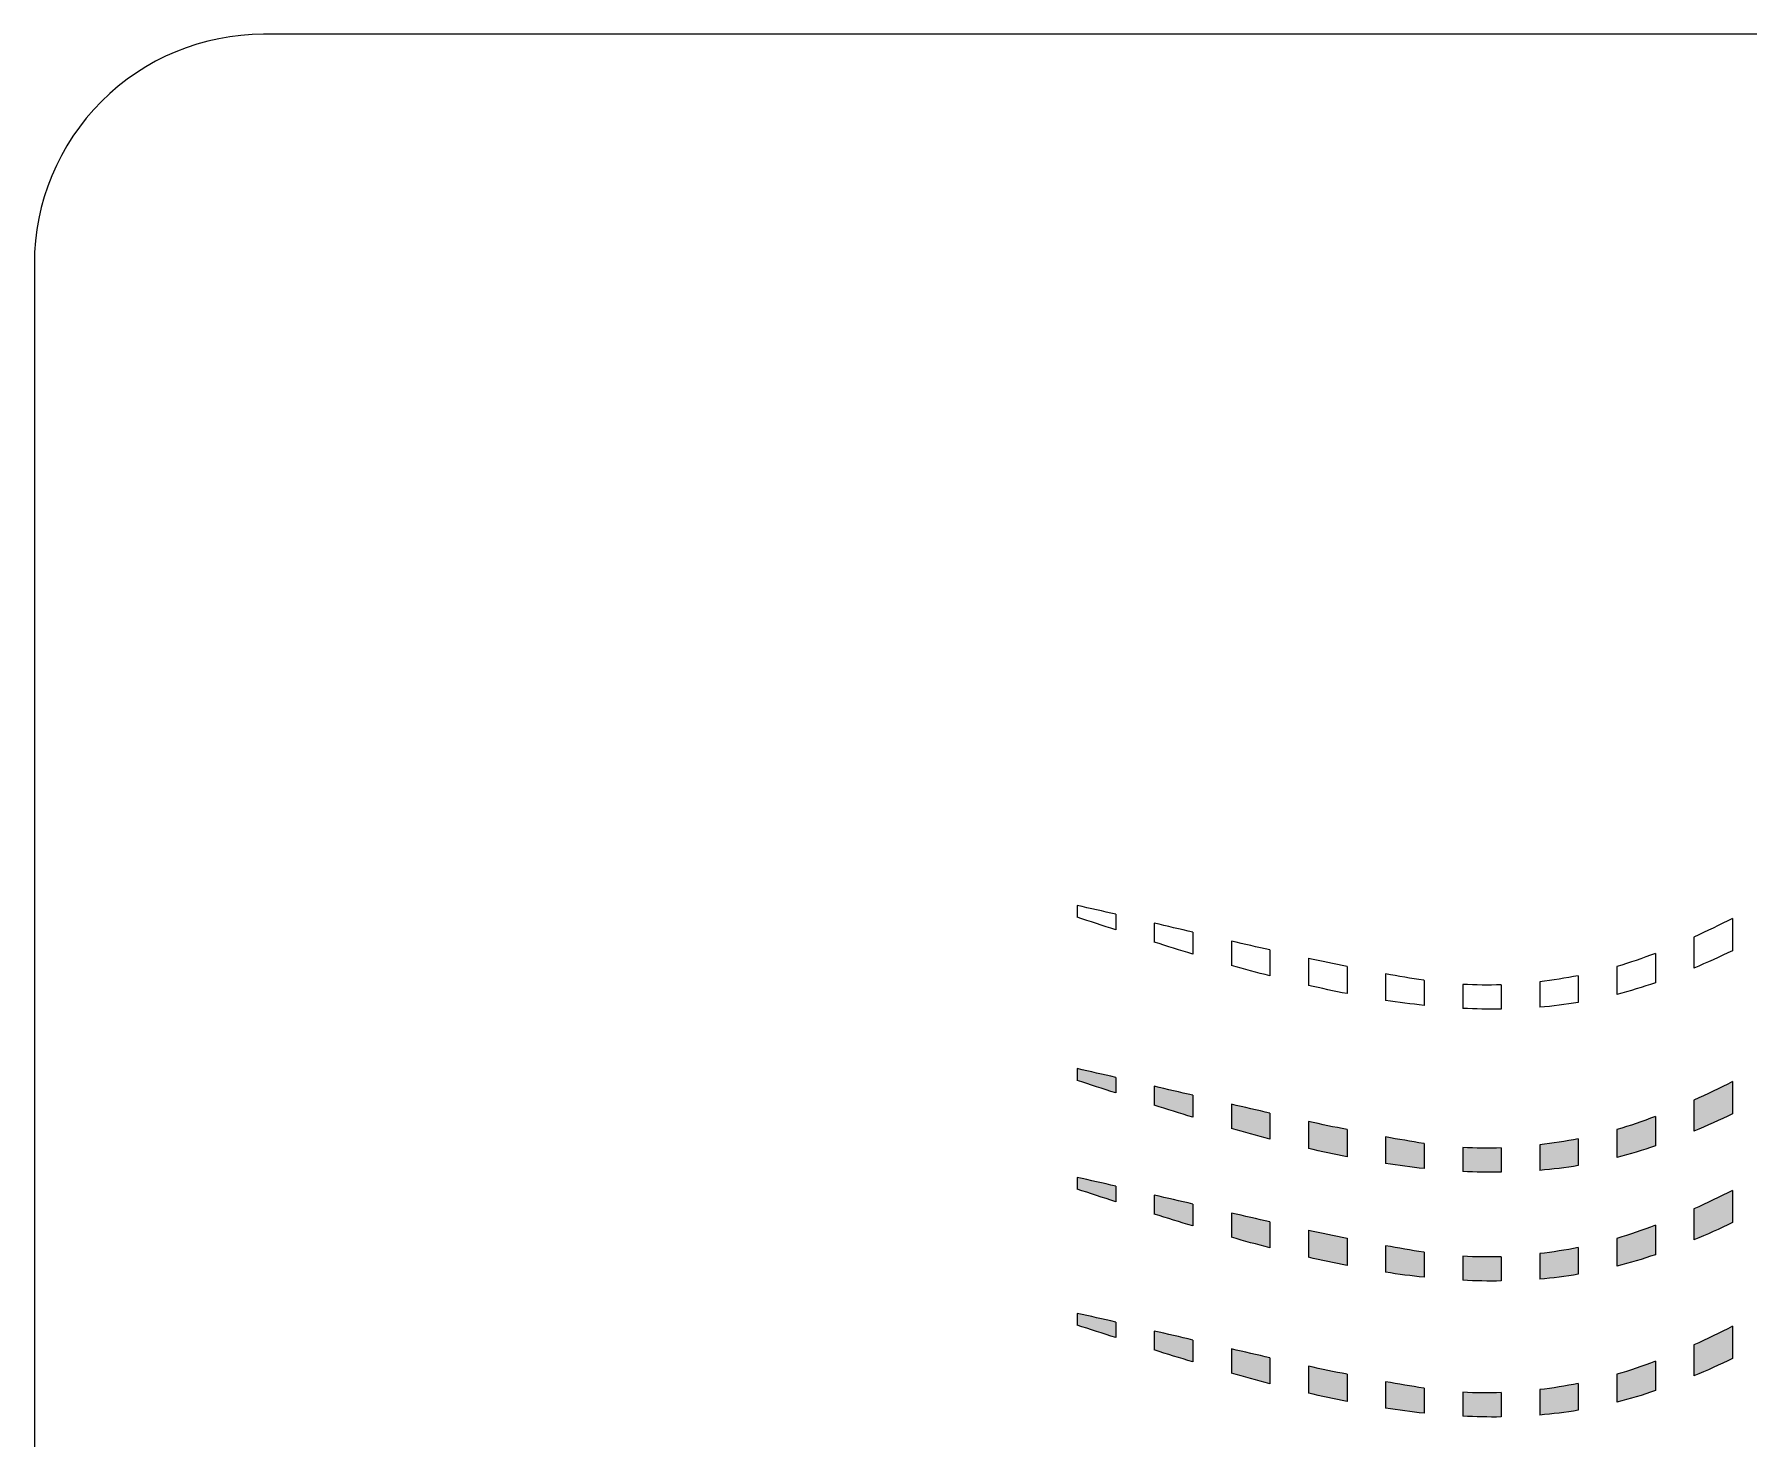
# Model space of a CAD drawing. Header units: metres. Extents: x 3586 to 7307, y 3108 to 6437.
# Drawn here: x 4054.06709 to 4054.07743, y 3258.36686 to 3258.37534 of the extents above; entities that cross this region are included whole.
import ezdxf

# ---------------------------------------------------------------- set-up
doc = ezdxf.new("R2010")
doc.units = ezdxf.units.M
doc.layers.add('TEXT', color=151, linetype='Continuous')

# ---------------------------------------------------------------- blocks, each defined once
blk = doc.blocks.new('WIN-LOGO')
at = {"layer": 'TEXT'}
h = blk.add_hatch(color=256, dxfattribs=at)
edge = h.paths.add_edge_path()
edge.add_spline(control_points=[(-5.6401, 3.1906), (-5.6771, 3.1991), (-5.7144, 3.2076), (-5.7522, 3.216)], knot_values=[2.358426, 2.358426, 2.358426, 2.358426, 2.460038, 2.460038, 2.460038, 2.460038], degree=3, periodic=0)
edge.add_line((-5.7522, 3.216), (-5.7522, 3.1818))
edge.add_spline(control_points=[(-5.7522, 3.1818), (-5.7148, 3.1697), (-5.6775, 3.1575), (-5.6401, 3.1454)], knot_values=[2.347609, 2.347609, 2.347609, 2.347609, 2.457914, 2.457914, 2.457914, 2.457914], degree=3, periodic=0)
edge.add_line((-5.6401, 3.1454), (-5.6401, 3.1906))
edge = h.paths.add_edge_path()
edge.add_spline(control_points=[(-5.416, 3.1385), (-5.4529, 3.1471), (-5.4903, 3.1559), (-5.528, 3.1647)], knot_values=[2.148664, 2.148664, 2.148664, 2.148664, 2.254644, 2.254644, 2.254644, 2.254644], degree=3, periodic=0)
edge.add_line((-5.528, 3.1647), (-5.528, 3.1095))
edge.add_spline(control_points=[(-5.528, 3.1095), (-5.4906, 3.0977), (-5.4533, 3.0861), (-5.416, 3.0748)], knot_values=[2.126639, 2.126639, 2.126639, 2.126639, 2.237214, 2.237214, 2.237214, 2.237214], degree=3, periodic=0)
edge.add_line((-5.416, 3.0748), (-5.416, 3.1385))
edge = h.paths.add_edge_path()
edge.add_spline(control_points=[(-5.1918, 3.0868), (-5.2288, 3.0951), (-5.2661, 3.1037), (-5.3039, 3.1124)], knot_values=[1.93006, 1.93006, 1.93006, 1.93006, 2.040471, 2.040471, 2.040471, 2.040471], degree=3, periodic=0)
edge.add_line((-5.3039, 3.1124), (-5.3039, 3.0419))
edge.add_spline(control_points=[(-5.3039, 3.0419), (-5.2665, 3.0313), (-5.2291, 3.021), (-5.1918, 3.0113)], knot_values=[1.904584, 1.904584, 1.904584, 1.904584, 2.015793, 2.015793, 2.015793, 2.015793], degree=3, periodic=0)
edge.add_line((-5.1918, 3.0113), (-5.1918, 3.0868))
edge = h.paths.add_edge_path()
edge.add_spline(control_points=[(-4.9676, 3.0388), (-5.0047, 3.0462), (-5.042, 3.054), (-5.0797, 3.0621)], knot_values=[1.702639, 1.702639, 1.702639, 1.702639, 1.81744, 1.81744, 1.81744, 1.81744], degree=3, periodic=0)
edge.add_line((-5.0797, 3.0621), (-5.0797, 2.9837))
edge.add_spline(control_points=[(-5.0797, 2.9837), (-5.0423, 2.9751), (-5.0049, 2.9671), (-4.9676, 2.9598)], knot_values=[1.680686, 1.680686, 1.680686, 1.680686, 1.792915, 1.792915, 1.792915, 1.792915], degree=3, periodic=0)
edge.add_line((-4.9676, 2.9598), (-4.9676, 3.0388))
edge = h.paths.add_edge_path()
edge.add_spline(control_points=[(-4.7435, 2.9984), (-4.7439, 2.9984), (-4.7443, 2.9985), (-4.7814, 3.0043), (-4.8183, 3.0106), (-4.8556, 3.0174)], knot_values=[1.466692, 1.466692, 1.466692, 1.466692, 1.468049, 1.468049, 1.585701, 1.585701, 1.585701, 1.585701], degree=3, periodic=0)
edge.add_line((-4.8556, 3.0174), (-4.8556, 2.9402))
edge.add_spline(control_points=[(-4.8556, 2.9402), (-4.8181, 2.9344), (-4.7807, 2.9295), (-4.7435, 2.9256)], knot_values=[1.454123, 1.454123, 1.454123, 1.454123, 1.567792, 1.567792, 1.567792, 1.567792], degree=3, periodic=0)
edge.add_line((-4.7435, 2.9256), (-4.7435, 2.9984))
h = blk.add_hatch(color=256, dxfattribs=at)
edge = h.paths.add_edge_path()
edge.add_spline(control_points=[(-4.5193, 2.9855), (-4.5563, 2.9842), (-4.5937, 2.9845), (-4.6314, 2.9866)], knot_values=[1.222225, 1.222225, 1.222225, 1.222225, 1.345591, 1.345591, 1.345591, 1.345591], degree=3, periodic=0)
edge.add_line((-4.6314, 2.9866), (-4.6314, 2.9169))
edge.add_spline(control_points=[(-4.6314, 2.9169), (-4.5939, 2.915), (-4.5565, 2.9143), (-4.5193, 2.9148)], knot_values=[1.223974, 1.223974, 1.223974, 1.223974, 1.339559, 1.339559, 1.339559, 1.339559], degree=3, periodic=0)
edge.add_line((-4.5193, 2.9148), (-4.5193, 2.9855))
edge = h.paths.add_edge_path()
edge.add_line((-4.2952, 2.9341), (-4.2952, 3.0118))
edge.add_spline(control_points=[(-4.2952, 3.0118), (-4.3321, 3.0047), (-4.3695, 2.9988), (-4.4073, 2.9943)], knot_values=[0.968003, 0.968003, 0.968003, 0.968003, 1.096425, 1.096425, 1.096425, 1.096425], degree=3, periodic=0)
edge.add_line((-4.4073, 2.9943), (-4.4073, 2.9202))
edge.add_spline(control_points=[(-4.4073, 2.9202), (-4.3697, 2.9234), (-4.3323, 2.928), (-4.2952, 2.9341)], knot_values=[0.989176, 0.989176, 0.989176, 0.989176, 1.107229, 1.107229, 1.107229, 1.107229], degree=3, periodic=0)
edge = h.paths.add_edge_path()
edge.add_spline(control_points=[(-4.071, 3.077), (-4.1084, 3.0626), (-4.1457, 3.0497), (-4.1831, 3.0388)], knot_values=[0.706699, 0.706699, 0.706699, 0.706699, 0.837522, 0.837522, 0.837522, 0.837522], degree=3, periodic=0)
edge.add_line((-4.1831, 3.0388), (-4.1831, 2.9577))
edge.add_spline(control_points=[(-4.1831, 2.9577), (-4.1455, 2.9673), (-4.1082, 2.9786), (-4.071, 2.9913)], knot_values=[0.748572, 0.748572, 0.748572, 0.748572, 0.869648, 0.869648, 0.869648, 0.869648], degree=3, periodic=0)
edge.add_line((-4.071, 2.9913), (-4.071, 3.077))
edge = h.paths.add_edge_path()
edge.add_line((-3.8469, 3.0847), (-3.8469, 3.1784))
edge.add_spline(control_points=[(-3.8469, 3.1784), (-3.8844, 3.1594), (-3.9217, 3.1413), (-3.9589, 3.1243)], knot_values=[0.446033, 0.446033, 0.446033, 0.446033, 0.576047, 0.576047, 0.576047, 0.576047], degree=3, periodic=0)
edge.add_line((-3.9589, 3.1243), (-3.9589, 3.034))
edge.add_spline(control_points=[(-3.9589, 3.034), (-3.9214, 3.0498), (-3.8841, 3.0667), (-3.8469, 3.0847)], knot_values=[0.502394, 0.502394, 0.502394, 0.502394, 0.62609, 0.62609, 0.62609, 0.62609], degree=3, periodic=0)
edge = h.paths.add_edge_path()
edge.add_spline(control_points=[(-3.8469, 2.8621), (-3.8844, 2.8432), (-3.9217, 2.825), (-3.9589, 2.808)], knot_values=[0.446033, 0.446033, 0.446033, 0.446033, 0.576047, 0.576047, 0.576047, 0.576047], degree=3, periodic=0)
edge.add_line((-3.9589, 2.808), (-3.9589, 2.7178))
edge.add_spline(control_points=[(-3.9589, 2.7178), (-3.9214, 2.7335), (-3.8841, 2.7504), (-3.8469, 2.7684)], knot_values=[0.502394, 0.502394, 0.502394, 0.502394, 0.62609, 0.62609, 0.62609, 0.62609], degree=3, periodic=0)
edge.add_line((-3.8469, 2.7684), (-3.8469, 2.8621))
edge = h.paths.add_edge_path()
edge.add_spline(control_points=[(-4.071, 2.7607), (-4.1084, 2.7463), (-4.1457, 2.7334), (-4.1831, 2.7225)], knot_values=[0.706699, 0.706699, 0.706699, 0.706699, 0.837522, 0.837522, 0.837522, 0.837522], degree=3, periodic=0)
edge.add_line((-4.1831, 2.7225), (-4.1831, 2.6414))
edge.add_spline(control_points=[(-4.1831, 2.6414), (-4.1455, 2.651), (-4.1082, 2.6623), (-4.071, 2.675)], knot_values=[0.748572, 0.748572, 0.748572, 0.748572, 0.869648, 0.869648, 0.869648, 0.869648], degree=3, periodic=0)
edge.add_line((-4.071, 2.675), (-4.071, 2.7607))
edge = h.paths.add_edge_path()
edge.add_spline(control_points=[(-4.2952, 2.6955), (-4.3321, 2.6884), (-4.3695, 2.6825), (-4.4073, 2.678)], knot_values=[0.968003, 0.968003, 0.968003, 0.968003, 1.096425, 1.096425, 1.096425, 1.096425], degree=3, periodic=0)
edge.add_line((-4.4073, 2.678), (-4.4073, 2.6039))
edge.add_spline(control_points=[(-4.4073, 2.6039), (-4.3697, 2.6071), (-4.3323, 2.6117), (-4.2952, 2.6179)], knot_values=[0.989176, 0.989176, 0.989176, 0.989176, 1.107229, 1.107229, 1.107229, 1.107229], degree=3, periodic=0)
edge.add_line((-4.2952, 2.6179), (-4.2952, 2.6955))
edge = h.paths.add_edge_path()
edge.add_spline(control_points=[(-4.5193, 2.6692), (-4.5563, 2.6679), (-4.5937, 2.6682), (-4.6314, 2.6703)], knot_values=[1.222225, 1.222225, 1.222225, 1.222225, 1.345591, 1.345591, 1.345591, 1.345591], degree=3, periodic=0)
edge.add_line((-4.6314, 2.6703), (-4.6314, 2.6006))
edge.add_spline(control_points=[(-4.6314, 2.6006), (-4.5939, 2.5987), (-4.5565, 2.598), (-4.5193, 2.5985)], knot_values=[1.223974, 1.223974, 1.223974, 1.223974, 1.339559, 1.339559, 1.339559, 1.339559], degree=3, periodic=0)
edge.add_line((-4.5193, 2.5985), (-4.5193, 2.6692))
edge = h.paths.add_edge_path()
edge.add_spline(control_points=[(-4.7435, 2.6821), (-4.7439, 2.6822), (-4.7443, 2.6822), (-4.7814, 2.688), (-4.8183, 2.6943), (-4.8556, 2.7011)], knot_values=[1.466692, 1.466692, 1.466692, 1.466692, 1.468049, 1.468049, 1.585701, 1.585701, 1.585701, 1.585701], degree=3, periodic=0)
edge.add_line((-4.8556, 2.7011), (-4.8556, 2.6239))
edge.add_spline(control_points=[(-4.8556, 2.6239), (-4.8181, 2.6181), (-4.7807, 2.6133), (-4.7435, 2.6093)], knot_values=[1.454123, 1.454123, 1.454123, 1.454123, 1.567792, 1.567792, 1.567792, 1.567792], degree=3, periodic=0)
edge.add_line((-4.7435, 2.6093), (-4.7435, 2.6821))
h = blk.add_hatch(color=256, dxfattribs=at)
edge = h.paths.add_edge_path()
edge.add_spline(control_points=[(-5.6401, 2.8743), (-5.6771, 2.8828), (-5.7144, 2.8913), (-5.7522, 2.8997)], knot_values=[2.358426, 2.358426, 2.358426, 2.358426, 2.460038, 2.460038, 2.460038, 2.460038], degree=3, periodic=0)
edge.add_line((-5.7522, 2.8997), (-5.7522, 2.8656))
edge.add_spline(control_points=[(-5.7522, 2.8656), (-5.7148, 2.8534), (-5.6775, 2.8412), (-5.6401, 2.8291)], knot_values=[2.347609, 2.347609, 2.347609, 2.347609, 2.457914, 2.457914, 2.457914, 2.457914], degree=3, periodic=0)
edge.add_line((-5.6401, 2.8291), (-5.6401, 2.8743))
edge = h.paths.add_edge_path()
edge.add_spline(control_points=[(-5.416, 2.8222), (-5.4529, 2.8308), (-5.4903, 2.8396), (-5.528, 2.8484)], knot_values=[2.148664, 2.148664, 2.148664, 2.148664, 2.254644, 2.254644, 2.254644, 2.254644], degree=3, periodic=0)
edge.add_line((-5.528, 2.8484), (-5.528, 2.7932))
edge.add_spline(control_points=[(-5.528, 2.7932), (-5.4906, 2.7814), (-5.4533, 2.7698), (-5.416, 2.7585)], knot_values=[2.126639, 2.126639, 2.126639, 2.126639, 2.237214, 2.237214, 2.237214, 2.237214], degree=3, periodic=0)
edge.add_line((-5.416, 2.7585), (-5.416, 2.8222))
edge = h.paths.add_edge_path()
edge.add_spline(control_points=[(-5.1918, 2.7705), (-5.2288, 2.7789), (-5.2661, 2.7874), (-5.3039, 2.7961)], knot_values=[1.93006, 1.93006, 1.93006, 1.93006, 2.040471, 2.040471, 2.040471, 2.040471], degree=3, periodic=0)
edge.add_line((-5.3039, 2.7961), (-5.3039, 2.7256))
edge.add_spline(control_points=[(-5.3039, 2.7256), (-5.2665, 2.715), (-5.2291, 2.7047), (-5.1918, 2.695)], knot_values=[1.904584, 1.904584, 1.904584, 1.904584, 2.015793, 2.015793, 2.015793, 2.015793], degree=3, periodic=0)
edge.add_line((-5.1918, 2.695), (-5.1918, 2.7705))
edge = h.paths.add_edge_path()
edge.add_spline(control_points=[(-4.9676, 2.7225), (-5.0047, 2.7299), (-5.042, 2.7377), (-5.0797, 2.7458)], knot_values=[1.702639, 1.702639, 1.702639, 1.702639, 1.81744, 1.81744, 1.81744, 1.81744], degree=3, periodic=0)
edge.add_line((-5.0797, 2.7458), (-5.0797, 2.6675))
edge.add_spline(control_points=[(-5.0797, 2.6675), (-5.0423, 2.6588), (-5.0049, 2.6508), (-4.9676, 2.6435)], knot_values=[1.680686, 1.680686, 1.680686, 1.680686, 1.792915, 1.792915, 1.792915, 1.792915], degree=3, periodic=0)
edge.add_line((-4.9676, 2.6435), (-4.9676, 2.7225))
h = blk.add_hatch(color=256, dxfattribs=at)
edge = h.paths.add_edge_path()
edge.add_spline(control_points=[(-5.6401, 2.479), (-5.6771, 2.4875), (-5.7144, 2.4959), (-5.7522, 2.5044)], knot_values=[2.358426, 2.358426, 2.358426, 2.358426, 2.460038, 2.460038, 2.460038, 2.460038], degree=3, periodic=0)
edge.add_line((-5.7522, 2.5044), (-5.7522, 2.4702))
edge.add_spline(control_points=[(-5.7522, 2.4702), (-5.7148, 2.458), (-5.6775, 2.4458), (-5.6401, 2.4338)], knot_values=[2.347609, 2.347609, 2.347609, 2.347609, 2.457914, 2.457914, 2.457914, 2.457914], degree=3, periodic=0)
edge.add_line((-5.6401, 2.4338), (-5.6401, 2.479))
edge = h.paths.add_edge_path()
edge.add_spline(control_points=[(-5.416, 2.4269), (-5.4529, 2.4355), (-5.4903, 2.4442), (-5.528, 2.453)], knot_values=[2.148664, 2.148664, 2.148664, 2.148664, 2.254644, 2.254644, 2.254644, 2.254644], degree=3, periodic=0)
edge.add_line((-5.528, 2.453), (-5.528, 2.3979))
edge.add_spline(control_points=[(-5.528, 2.3979), (-5.4906, 2.3861), (-5.4533, 2.3745), (-5.416, 2.3632)], knot_values=[2.126639, 2.126639, 2.126639, 2.126639, 2.237214, 2.237214, 2.237214, 2.237214], degree=3, periodic=0)
edge.add_line((-5.416, 2.3632), (-5.416, 2.4269))
edge = h.paths.add_edge_path()
edge.add_spline(control_points=[(-5.1918, 2.3752), (-5.2288, 2.3835), (-5.2661, 2.3921), (-5.3039, 2.4008)], knot_values=[1.93006, 1.93006, 1.93006, 1.93006, 2.040471, 2.040471, 2.040471, 2.040471], degree=3, periodic=0)
edge.add_line((-5.3039, 2.4008), (-5.3039, 2.3303))
edge.add_spline(control_points=[(-5.3039, 2.3303), (-5.2665, 2.3196), (-5.2291, 2.3094), (-5.1918, 2.2997)], knot_values=[1.904584, 1.904584, 1.904584, 1.904584, 2.015793, 2.015793, 2.015793, 2.015793], degree=3, periodic=0)
edge.add_line((-5.1918, 2.2997), (-5.1918, 2.3752))
edge = h.paths.add_edge_path()
edge.add_spline(control_points=[(-4.9676, 2.3272), (-5.0047, 2.3346), (-5.042, 2.3424), (-5.0797, 2.3505)], knot_values=[1.702639, 1.702639, 1.702639, 1.702639, 1.81744, 1.81744, 1.81744, 1.81744], degree=3, periodic=0)
edge.add_line((-5.0797, 2.3505), (-5.0797, 2.2721))
edge.add_spline(control_points=[(-5.0797, 2.2721), (-5.0423, 2.2635), (-5.0049, 2.2554), (-4.9676, 2.2482)], knot_values=[1.680686, 1.680686, 1.680686, 1.680686, 1.792915, 1.792915, 1.792915, 1.792915], degree=3, periodic=0)
edge.add_line((-4.9676, 2.2482), (-4.9676, 2.3272))
h = blk.add_hatch(color=256, dxfattribs=at)
edge = h.paths.add_edge_path()
edge.add_line((-3.8469, 2.3731), (-3.8469, 2.4668))
edge.add_spline(control_points=[(-3.8469, 2.4668), (-3.8844, 2.4478), (-3.9217, 2.4297), (-3.9589, 2.4127)], knot_values=[0.446033, 0.446033, 0.446033, 0.446033, 0.576047, 0.576047, 0.576047, 0.576047], degree=3, periodic=0)
edge.add_line((-3.9589, 2.4127), (-3.9589, 2.3224))
edge.add_spline(control_points=[(-3.9589, 2.3224), (-3.9214, 2.3381), (-3.8841, 2.3551), (-3.8469, 2.3731)], knot_values=[0.502394, 0.502394, 0.502394, 0.502394, 0.62609, 0.62609, 0.62609, 0.62609], degree=3, periodic=0)
edge = h.paths.add_edge_path()
edge.add_line((-4.071, 2.2797), (-4.071, 2.3653))
edge.add_spline(control_points=[(-4.071, 2.3653), (-4.1084, 2.3509), (-4.1457, 2.3381), (-4.1831, 2.3271)], knot_values=[0.706699, 0.706699, 0.706699, 0.706699, 0.837522, 0.837522, 0.837522, 0.837522], degree=3, periodic=0)
edge.add_line((-4.1831, 2.3271), (-4.1831, 2.246))
edge.add_spline(control_points=[(-4.1831, 2.246), (-4.1455, 2.2557), (-4.1082, 2.2669), (-4.071, 2.2797)], knot_values=[0.748572, 0.748572, 0.748572, 0.748572, 0.869648, 0.869648, 0.869648, 0.869648], degree=3, periodic=0)
edge = h.paths.add_edge_path()
edge.add_spline(control_points=[(-4.2952, 2.3002), (-4.3321, 2.2931), (-4.3695, 2.2871), (-4.4073, 2.2826)], knot_values=[0.968003, 0.968003, 0.968003, 0.968003, 1.096425, 1.096425, 1.096425, 1.096425], degree=3, periodic=0)
edge.add_line((-4.4073, 2.2826), (-4.4073, 2.2086))
edge.add_spline(control_points=[(-4.4073, 2.2086), (-4.3697, 2.2117), (-4.3323, 2.2164), (-4.2952, 2.2225)], knot_values=[0.989176, 0.989176, 0.989176, 0.989176, 1.107229, 1.107229, 1.107229, 1.107229], degree=3, periodic=0)
edge.add_line((-4.2952, 2.2225), (-4.2952, 2.3002))
edge = h.paths.add_edge_path()
edge.add_spline(control_points=[(-4.5193, 2.2739), (-4.5563, 2.2725), (-4.5937, 2.2728), (-4.6314, 2.2749)], knot_values=[1.222225, 1.222225, 1.222225, 1.222225, 1.345591, 1.345591, 1.345591, 1.345591], degree=3, periodic=0)
edge.add_line((-4.6314, 2.2749), (-4.6314, 2.2052))
edge.add_spline(control_points=[(-4.6314, 2.2052), (-4.5939, 2.2034), (-4.5565, 2.2026), (-4.5193, 2.2031)], knot_values=[1.223974, 1.223974, 1.223974, 1.223974, 1.339559, 1.339559, 1.339559, 1.339559], degree=3, periodic=0)
edge.add_line((-4.5193, 2.2031), (-4.5193, 2.2739))
edge = h.paths.add_edge_path()
edge.add_spline(control_points=[(-4.7435, 2.2867), (-4.7439, 2.2868), (-4.7443, 2.2869), (-4.7814, 2.2927), (-4.8183, 2.299), (-4.8556, 2.3057)], knot_values=[1.466692, 1.466692, 1.466692, 1.466692, 1.468049, 1.468049, 1.585701, 1.585701, 1.585701, 1.585701], degree=3, periodic=0)
edge.add_line((-4.8556, 2.3057), (-4.8556, 2.2286))
edge.add_spline(control_points=[(-4.8556, 2.2286), (-4.8181, 2.2228), (-4.7807, 2.2179), (-4.7435, 2.214)], knot_values=[1.454123, 1.454123, 1.454123, 1.454123, 1.567792, 1.567792, 1.567792, 1.567792], degree=3, periodic=0)
edge.add_line((-4.7435, 2.214), (-4.7435, 2.2867))
for p, q in [((-5.7522, 3.6904), (-5.7522, 3.6563)), ((-5.6401, 3.665), (-5.6401, 3.6198)), ((-5.528, 3.6391), (-5.528, 3.584)), ((-3.8469, 3.6529), (-3.8469, 3.5591)), ((-5.416, 3.6129), (-5.416, 3.5493)), ((-3.9589, 3.5987), (-3.9589, 3.5085)), ((-5.3039, 3.5868), (-5.3039, 3.5163)), ((-5.1918, 3.5613), (-5.1918, 3.4857)), ((-4.071, 3.5514), (-4.071, 3.4657)), ((-5.0797, 3.5369), (-5.0797, 3.4582)), ((-4.9676, 3.5133), (-4.9676, 3.4342)), ((-4.8556, 3.4918), (-4.8556, 3.4146)), ((-4.1831, 3.5132), (-4.1831, 3.4321)), ((-4.7435, 3.4728), (-4.7435, 3.4)), ((-4.6314, 3.461), (-4.6314, 3.3913)), ((-4.5193, 3.4599), (-4.5193, 3.3892)), ((-4.4073, 3.4687), (-4.4073, 3.3946)), ((-4.2952, 3.4863), (-4.2952, 3.4086)), ((-5.7522, 3.216), (-5.7522, 3.1818)), ((-5.6401, 3.1906), (-5.6401, 3.1454)), ((-5.528, 3.1647), (-5.528, 3.1095)), ((-3.8469, 3.1784), (-3.8469, 3.0847)), ((-5.416, 3.1385), (-5.416, 3.0748)), ((-5.3039, 3.1124), (-5.3039, 3.0419)), ((-3.9589, 3.1243), (-3.9589, 3.034)), ((-5.1918, 3.0868), (-5.1918, 3.0113)), ((-5.0797, 3.0624), (-5.0797, 2.9837)), ((-4.071, 3.077), (-4.071, 2.9913)), ((-4.9676, 3.0389), (-4.9676, 2.9598)), ((-4.8556, 3.0174), (-4.8556, 2.9402)), ((-4.7435, 2.9984), (-4.7435, 2.9256)), ((-4.4073, 2.9943), (-4.4073, 2.9202)), ((-4.2952, 3.0118), (-4.2952, 2.9341)), ((-4.1831, 3.0388), (-4.1831, 2.9577)), ((-4.6314, 2.9866), (-4.6314, 2.9169)), ((-4.5193, 2.9855), (-4.5193, 2.9148)), ((-5.7522, 2.8997), (-5.7522, 2.8656)), ((-5.6401, 2.8743), (-5.6401, 2.8291)), ((-5.528, 2.8484), (-5.528, 2.7932)), ((-3.8469, 2.8621), (-3.8469, 2.7684)), ((-5.416, 2.8222), (-5.416, 2.7585)), ((-5.3039, 2.7961), (-5.3039, 2.7256)), ((-3.9589, 2.808), (-3.9589, 2.7178)), ((-5.1918, 2.7705), (-5.1918, 2.695)), ((-5.0797, 2.7462), (-5.0797, 2.6675)), ((-4.071, 2.7607), (-4.071, 2.675)), ((-4.9676, 2.7226), (-4.9676, 2.6435)), ((-4.8556, 2.7011), (-4.8556, 2.6239)), ((-4.2952, 2.6955), (-4.2952, 2.6179)), ((-4.1831, 2.7225), (-4.1831, 2.6414)), ((-4.7435, 2.6821), (-4.7435, 2.6093)), ((-4.6314, 2.6703), (-4.6314, 2.6006)), ((-4.5193, 2.6692), (-4.5193, 2.5985)), ((-4.4073, 2.678), (-4.4073, 2.6039)), ((-5.7522, 2.5044), (-5.7522, 2.4702)), ((-5.6401, 2.479), (-5.6401, 2.4338)), ((-5.528, 2.453), (-5.528, 2.3979)), ((-3.8469, 2.4668), (-3.8469, 2.3731)), ((-5.416, 2.4269), (-5.416, 2.3632)), ((-5.3039, 2.4008), (-5.3039, 2.3303)), ((-3.9589, 2.4127), (-3.9589, 2.3224)), ((-5.1918, 2.3752), (-5.1918, 2.2997)), ((-5.0797, 2.3508), (-5.0797, 2.2721)), ((-4.071, 2.3653), (-4.071, 2.2797)), ((-4.9676, 2.3272), (-4.9676, 2.2482)), ((-4.8556, 2.3057), (-4.8556, 2.2286)), ((-4.2952, 2.3002), (-4.2952, 2.2225)), ((-4.1831, 2.3271), (-4.1831, 2.246)), ((-4.7435, 2.2867), (-4.7435, 2.214)), ((-4.6314, 2.2749), (-4.6314, 2.2052)), ((-4.5193, 2.2739), (-4.5193, 2.2031)), ((-4.4073, 2.2826), (-4.4073, 2.2086))]:
    blk.add_line(p, q, dxfattribs=at)
for points in [[(-5.6401, 3.665), (-5.6771, 3.6735), (-5.7144, 3.682), (-5.7522, 3.6904)], [(-5.6401, 3.6198), (-5.6775, 3.6319), (-5.7148, 3.6441), (-5.7522, 3.6563)], [(-5.416, 3.6129), (-5.4529, 3.6216), (-5.4903, 3.6303), (-5.528, 3.6391)], [(-3.8469, 3.6529), (-3.8844, 3.6339), (-3.9217, 3.6157), (-3.9589, 3.5987)], [(-5.416, 3.5493), (-5.4533, 3.5605), (-5.4906, 3.5721), (-5.528, 3.584)], [(-5.1918, 3.5613), (-5.2288, 3.5696), (-5.2661, 3.5781), (-5.3039, 3.5868)], [(-4.071, 3.5514), (-4.1084, 3.537), (-4.1457, 3.5242), (-4.1831, 3.5132)], [(-3.8469, 3.5591), (-3.8841, 3.5411), (-3.9214, 3.5242), (-3.9589, 3.5085)], [(-5.1918, 3.4857), (-5.2291, 3.4955), (-5.2665, 3.5057), (-5.3039, 3.5163)], [(-4.9676, 3.5132), (-5.0047, 3.5206), (-5.042, 3.5284), (-5.0797, 3.5366)], [(-4.9676, 3.4342), (-5.0049, 3.4415), (-5.0423, 3.4495), (-5.0797, 3.4582)], [(-4.5193, 3.4599), (-4.5563, 3.4586), (-4.5937, 3.4589), (-4.6314, 3.461)], [(-4.2952, 3.4863), (-4.3321, 3.4791), (-4.3695, 3.4732), (-4.4073, 3.4687)], [(-4.071, 3.4657), (-4.1082, 3.453), (-4.1455, 3.4417), (-4.1831, 3.4321)], [(-4.7435, 3.4), (-4.7807, 3.404), (-4.8181, 3.4089), (-4.8556, 3.4146)], [(-4.5193, 3.3892), (-4.5565, 3.3887), (-4.5939, 3.3894), (-4.6314, 3.3913)], [(-4.2952, 3.4086), (-4.3323, 3.4024), (-4.3697, 3.3978), (-4.4073, 3.3946)], [(-5.6401, 3.1906), (-5.6771, 3.1991), (-5.7144, 3.2076), (-5.7522, 3.216)], [(-5.6401, 3.1454), (-5.6775, 3.1575), (-5.7148, 3.1697), (-5.7522, 3.1818)], [(-5.416, 3.1385), (-5.4529, 3.1471), (-5.4903, 3.1559), (-5.528, 3.1647)], [(-3.8469, 3.1784), (-3.8844, 3.1594), (-3.9217, 3.1413), (-3.9589, 3.1243)], [(-5.416, 3.0748), (-5.4533, 3.0861), (-5.4906, 3.0977), (-5.528, 3.1095)], [(-5.1918, 3.0868), (-5.2288, 3.0951), (-5.2661, 3.1037), (-5.3039, 3.1124)], [(-5.1918, 3.0113), (-5.2291, 3.021), (-5.2665, 3.0313), (-5.3039, 3.0419)], [(-4.9676, 3.0388), (-5.0047, 3.0462), (-5.042, 3.054), (-5.0797, 3.0621)], [(-4.071, 3.077), (-4.1084, 3.0626), (-4.1457, 3.0497), (-4.1831, 3.0388)], [(-3.8469, 3.0847), (-3.8841, 3.0667), (-3.9214, 3.0498), (-3.9589, 3.034)], [(-4.2952, 3.0118), (-4.3321, 3.0047), (-4.3695, 2.9988), (-4.4073, 2.9943)], [(-4.071, 2.9913), (-4.1082, 2.9786), (-4.1455, 2.9673), (-4.1831, 2.9577)], [(-4.9676, 2.9598), (-5.0049, 2.9671), (-5.0423, 2.9751), (-5.0797, 2.9837)], [(-4.5193, 2.9855), (-4.5563, 2.9842), (-4.5937, 2.9845), (-4.6314, 2.9866)], [(-5.6401, 2.8743), (-5.6771, 2.8828), (-5.7144, 2.8913), (-5.7522, 2.8997)], [(-4.7435, 2.9256), (-4.7807, 2.9295), (-4.8181, 2.9344), (-4.8556, 2.9402)], [(-4.5193, 2.9148), (-4.5565, 2.9143), (-4.5939, 2.915), (-4.6314, 2.9169)], [(-4.2952, 2.9341), (-4.3323, 2.928), (-4.3697, 2.9234), (-4.4073, 2.9202)], [(-5.6401, 2.8291), (-5.6775, 2.8412), (-5.7148, 2.8534), (-5.7522, 2.8656)], [(-5.416, 2.8222), (-5.4529, 2.8308), (-5.4903, 2.8396), (-5.528, 2.8484)], [(-3.8469, 2.8621), (-3.8844, 2.8432), (-3.9217, 2.825), (-3.9589, 2.808)], [(-5.416, 2.7585), (-5.4533, 2.7698), (-5.4906, 2.7814), (-5.528, 2.7932)], [(-5.1918, 2.7705), (-5.2288, 2.7789), (-5.2661, 2.7874), (-5.3039, 2.7961)], [(-4.9676, 2.7225), (-5.0047, 2.7299), (-5.042, 2.7377), (-5.0797, 2.7458)], [(-4.071, 2.7607), (-4.1084, 2.7463), (-4.1457, 2.7334), (-4.1831, 2.7225)], [(-3.8469, 2.7684), (-3.8841, 2.7504), (-3.9214, 2.7335), (-3.9589, 2.7178)], [(-5.1918, 2.695), (-5.2291, 2.7047), (-5.2665, 2.715), (-5.3039, 2.7256)], [(-4.2952, 2.6955), (-4.3321, 2.6884), (-4.3695, 2.6825), (-4.4073, 2.678)], [(-4.9676, 2.6435), (-5.0049, 2.6508), (-5.0423, 2.6588), (-5.0797, 2.6675)], [(-4.5193, 2.6692), (-4.5563, 2.6679), (-4.5937, 2.6682), (-4.6314, 2.6703)], [(-4.071, 2.675), (-4.1082, 2.6623), (-4.1455, 2.651), (-4.1831, 2.6414)], [(-4.7435, 2.6093), (-4.7807, 2.6133), (-4.8181, 2.6181), (-4.8556, 2.6239)], [(-4.5193, 2.5985), (-4.5565, 2.598), (-4.5939, 2.5987), (-4.6314, 2.6006)], [(-4.2952, 2.6179), (-4.3323, 2.6117), (-4.3697, 2.6071), (-4.4073, 2.6039)], [(-5.6401, 2.479), (-5.6771, 2.4875), (-5.7144, 2.4959), (-5.7522, 2.5044)], [(-5.6401, 2.4338), (-5.6775, 2.4458), (-5.7148, 2.458), (-5.7522, 2.4702)], [(-5.416, 2.4269), (-5.4529, 2.4355), (-5.4903, 2.4442), (-5.528, 2.453)], [(-3.8469, 2.4668), (-3.8844, 2.4478), (-3.9217, 2.4297), (-3.9589, 2.4127)], [(-5.416, 2.3632), (-5.4533, 2.3745), (-5.4906, 2.3861), (-5.528, 2.3979)], [(-5.1918, 2.3752), (-5.2288, 2.3835), (-5.2661, 2.3921), (-5.3039, 2.4008)], [(-4.9676, 2.3272), (-5.0047, 2.3346), (-5.042, 2.3424), (-5.0797, 2.3505)], [(-4.071, 2.3653), (-4.1084, 2.3509), (-4.1457, 2.3381), (-4.1831, 2.3271)], [(-3.8469, 2.3731), (-3.8841, 2.3551), (-3.9214, 2.3381), (-3.9589, 2.3224)], [(-5.1918, 2.2997), (-5.2291, 2.3094), (-5.2665, 2.3196), (-5.3039, 2.3303)], [(-4.2952, 2.3002), (-4.3321, 2.2931), (-4.3695, 2.2871), (-4.4073, 2.2826)], [(-4.9676, 2.2482), (-5.0049, 2.2554), (-5.0423, 2.2635), (-5.0797, 2.2721)], [(-4.5193, 2.2739), (-4.5563, 2.2725), (-4.5937, 2.2728), (-4.6314, 2.2749)], [(-4.071, 2.2797), (-4.1082, 2.2669), (-4.1455, 2.2557), (-4.1831, 2.246)], [(-4.7435, 2.214), (-4.7807, 2.2179), (-4.8181, 2.2228), (-4.8556, 2.2286)], [(-4.5193, 2.2031), (-4.5565, 2.2026), (-4.5939, 2.2034), (-4.6314, 2.2052)], [(-4.2952, 2.2225), (-4.3323, 2.2164), (-4.3697, 2.2117), (-4.4073, 2.2086)]]:
    blk.add_open_spline(points, degree=3, dxfattribs=at)
for points in [[(-4.7435, 3.4728), (-4.7439, 3.4729), (-4.7443, 3.4729), (-4.7814, 3.4787), (-4.8183, 3.485), (-4.8556, 3.4918)], [(-4.7435, 2.9984), (-4.7439, 2.9984), (-4.7443, 2.9985), (-4.7814, 3.0043), (-4.8183, 3.0106), (-4.8556, 3.0174)], [(-4.7435, 2.6821), (-4.7439, 2.6822), (-4.7443, 2.6822), (-4.7814, 2.688), (-4.8183, 2.6943), (-4.8556, 2.7011)], [(-4.7435, 2.2867), (-4.7439, 2.2868), (-4.7443, 2.2869), (-4.7814, 2.2927), (-4.8183, 2.299), (-4.8556, 2.3057)]]:
    blk.add_open_spline(points, degree=3, knots=[1.4666916, 1.4666916, 1.4666916, 1.4666916, 1.4680489, 1.4680489, 1.5857007, 1.5857007, 1.5857007, 1.5857007], dxfattribs=at)

msp = doc.modelspace()

# ---------------------------------------------------------------- linework, layer by layer
msp.add_lwpolyline([(4054.089894, 3258.358738, 0.414214), (4054.091278, 3258.360121), (4054.091278, 3258.373957, 0.414214), (4054.089894, 3258.37534), (4054.068471, 3258.37534, 0.414214), (4054.067088, 3258.373957), (4054.067088, 3258.360121, 0.414214), (4054.068471, 3258.358738)], format="xyb", close=True)

# ---------------------------------------------------------------- block references
at = {"layer": 'TEXT', "xscale": 0.002075302577784576, "yscale": 0.002075302577784576, "zscale": 0.002075302577784576}
msp.add_blockref('WIN-LOGO', (4054.085317, 3258.362423), dxfattribs=at)

doc.saveas('drawing.dxf')
